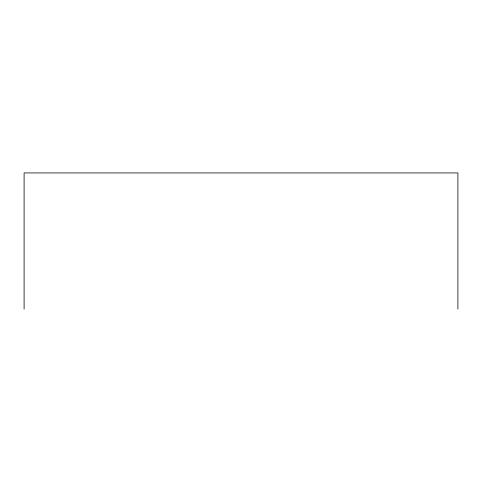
<?xml version="1.0" encoding="UTF-8"?>
<svg xmlns="http://www.w3.org/2000/svg" width="482" height="482" viewBox="0 0 482 482"><rect width="100%" height="100%" fill="white"/><g stroke="black" fill="none" stroke-linecap="round" stroke-linejoin="round"><path stroke-width="0.72" d="M457.9 309.07L457.9 172.93L24.1 172.93L24.1 309.07"/></g></svg>
